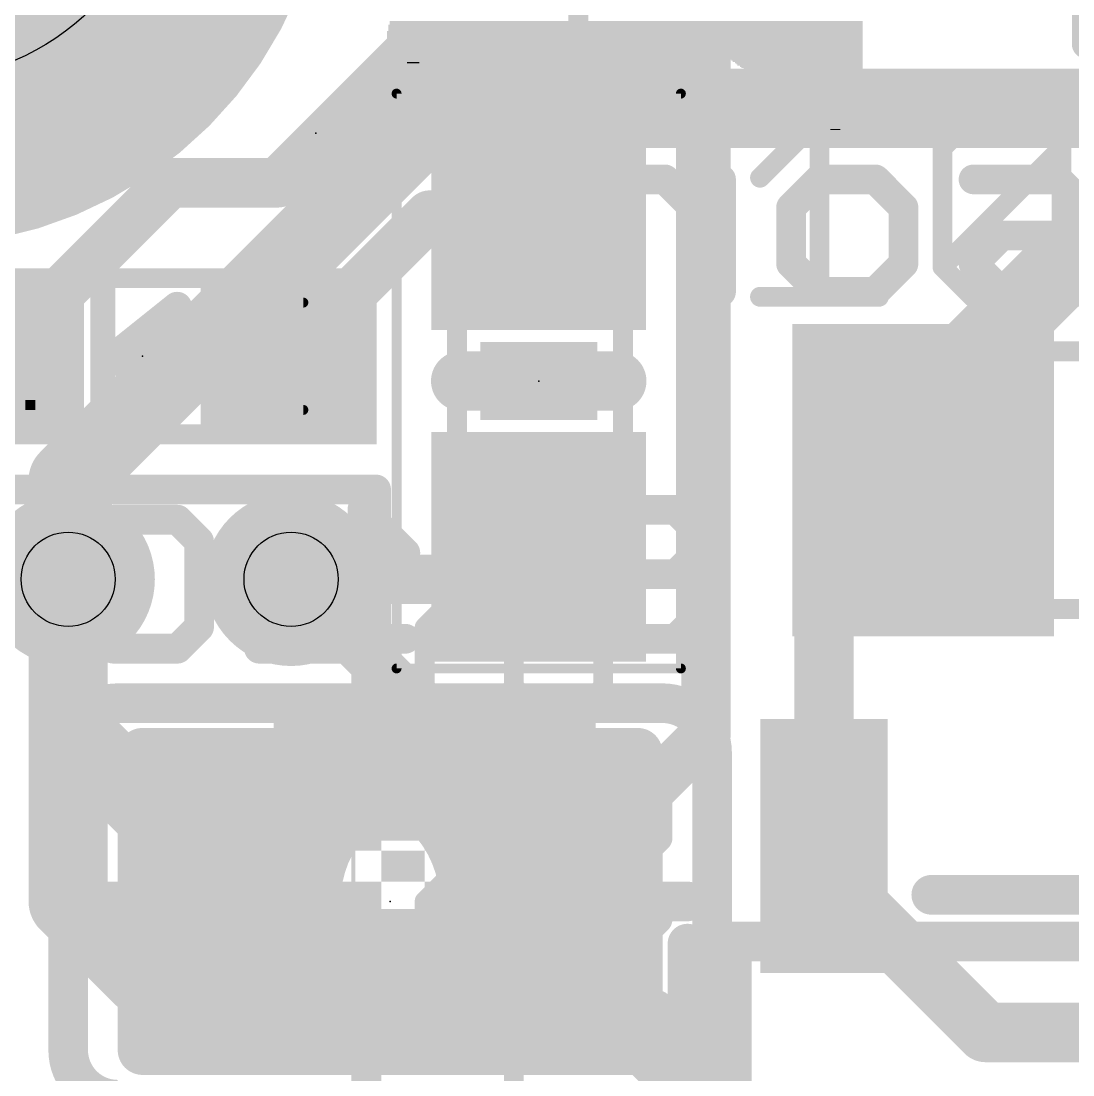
# Model space of a CAD drawing. Extents: x -1.9 to 34.1, y -8.2 to 17.9.
# Drawn here: x 3.06 to 8.45, y 8.89 to 14.29 of the extents above; entities that cross this region are included whole.
import ezdxf

# ---------------------------------------------------------------- set-up
doc = ezdxf.new("R2010")
doc.units = 0
for name, color, linetype in [('1', 12, 'CONTINUOUS'), ('16', 5, 'CONTINUOUS'), ('17', 110, 'CONTINUOUS'), ('18', 110, 'CONTINUOUS'), ('21', 40, 'CONTINUOUS'), ('22', 6, 'CONTINUOUS'), ('23', 53, 'CONTINUOUS'), ('24', 53, 'CONTINUOUS'), ('25', 253, 'CONTINUOUS'), ('26', 253, 'CONTINUOUS'), ('27', 253, 'CONTINUOUS'), ('29', 253, 'CONTINUOUS'), ('30', 253, 'CONTINUOUS'), ('31', 253, 'CONTINUOUS'), ('35', 253, 'CONTINUOUS'), ('39', 12, 'CONTINUOUS'), ('40', 132, 'CONTINUOUS'), ('41', 12, 'CONTINUOUS'), ('42', 132, 'CONTINUOUS'), ('44', 253, 'CONTINUOUS'), ('51', 253, 'CONTINUOUS'), ('52', 253, 'CONTINUOUS')]:
    doc.layers.add(name, color=color, linetype=linetype)

# ---------------------------------------------------------------- blocks, each defined once
blk = doc.blocks.new('RECT')
blk.add_solid([(-0.5, -0.5), (0.5, -0.5), (-0.5, 0.5), (0.5, 0.5)])
blk = doc.blocks.new('ROUNDP')
at = {"const_width": 0.5}
blk.add_lwpolyline([(0, -0.25, 1), (0, 0.25, 1), (0, -0.25)], format="xyb", dxfattribs=at)
blk = doc.blocks.new('ROUNDV')
at = {"const_width": 0.5}
blk.add_lwpolyline([(0, -0.25, 1), (0, 0.25, 1), (0, -0.25)], format="xyb", dxfattribs=at)

msp = doc.modelspace()

# ---------------------------------------------------------------- linework, layer by layer
at = {"layer": '1'}
for points, const_width in [([(4.3765, 13.462), (5.0782, 14.1637)], 0.254), ([(5.0782, 14.1637), (6.5728, 14.1637)], 0.254), ([(6.5728, 14.1637), (6.5728, 10.6368)], 0.254), ([(2.933, 12.573), (3.822, 13.462)], 0.254), ([(3.822, 13.462), (4.3765, 13.462)], 0.254), ([(8.702, 13.335), (7.686, 12.319)], 0.4064), ([(4.433, 12.573), (5.156, 13.296)], 0.254), ([(5.156, 13.296), (5.715, 13.296)], 0.254), ([(7.686, 11.938), (7.686, 12.319)], 0.4064), ([(7.178, 11.43), (7.686, 11.938)], 0.3048), ([(5.549, 11.43), (5.715, 11.596)], 0.254), ([(3.302, 11.43), (3.302, 9.779)], 0.4064), ([(7.178, 10.0631), (7.178, 11.43)], 0.3048), ([(4.445, 11.43), (5.549, 11.43)], 0.254), ([(6.5728, 10.6368), (6.223, 10.287)], 0.254), ([(4.699, 10.287), (4.445, 10.541)], 0.254), ([(4.445, 10.541), (5.03, 10.541)], 0.254), ([(5.03, 10.541), (5.181, 10.39)], 0.254), ([(6.223, 10.287), (4.699, 10.287)], 0.254), ([(7.178, 10.0631), (7.178, 9.9361)], 0.3048), ([(8.0066, 9.1075), (7.178, 9.9361)], 0.3048), ([(3.302, 9.779), (3.691, 9.39)], 0.4064), ([(3.691, 9.39), (5.181, 9.39)], 0.4064), ([(5.181, 9.39), (5.982, 9.39)], 0.4064), ([(5.982, 9.39), (6.924, 8.448)], 0.4064), ([(8.0066, 9.1075), (9.652, 9.1075)], 0.3048)]:
    msp.add_lwpolyline(points, dxfattribs=dict(at, const_width=const_width))
for points, const_width in [([(5.0782, 14.2272, 1), (5.0782, 14.1002)], 0.127), ([(5.1231, 14.1188, 1), (5.0333, 14.2086)], 0.127), ([(6.6363, 14.1637, 1), (6.5093, 14.1637)], 0.127), ([(6.5728, 14.1002, 1), (6.5728, 14.2272)], 0.127), ([(3.822, 13.5255, 1), (3.822, 13.3985)], 0.127), ([(3.8669, 13.4171, 1), (3.7771, 13.5069)], 0.127), ([(4.3316, 13.5069, 1), (4.4214, 13.4171)], 0.127), ([(4.3765, 13.3985, 1), (4.3765, 13.5255)], 0.127), ([(5.156, 13.3595, 1), (5.156, 13.2325)], 0.127), ([(5.2009, 13.2511, 1), (5.1111, 13.3409)], 0.127), ([(5.715, 13.2325, 1), (5.715, 13.3595)], 0.127), ([(4.3881, 12.6179, 1), (4.4779, 12.5281)], 0.127), ([(7.7876, 12.319, 1), (7.5844, 12.319)], 0.2032), ([(7.6142, 12.3908, 1), (7.7578, 12.2472)], 0.2032), ([(7.7399, 11.8841, 1), (7.6321, 11.9919)], 0.1524), ([(7.5844, 11.938, 1), (7.7876, 11.938)], 0.2032), ([(5.7599, 11.5511, 1), (5.6701, 11.6409)], 0.127), ([(3.4036, 11.43, 1), (3.2004, 11.43)], 0.2032), ([(7.2542, 11.43, 1), (7.1018, 11.43)], 0.1524), ([(7.1241, 11.4839, 1), (7.2319, 11.3761)], 0.1524), ([(4.445, 11.4935, 1), (4.445, 11.3665)], 0.127), ([(5.5041, 11.4749, 1), (5.5939, 11.3851)], 0.127), ([(5.549, 11.3665, 1), (5.549, 11.4935)], 0.127), ([(6.6177, 10.5919, 1), (6.5279, 10.6817)], 0.127), ([(6.5093, 10.6368, 1), (6.6363, 10.6368)], 0.127), ([(4.4899, 10.5859, 1), (4.4001, 10.4961)], 0.127), ([(4.445, 10.6045, 1), (4.445, 10.4775)], 0.127), ([(5.0749, 10.5859, 1), (4.9851, 10.4961)], 0.127), ([(5.03, 10.4775, 1), (5.03, 10.6045)], 0.127), ([(5.1361, 10.3451, 1), (5.2259, 10.4349)], 0.127), ([(4.699, 10.3505, 1), (4.699, 10.2235)], 0.127), ([(4.6541, 10.2421, 1), (4.7439, 10.3319)], 0.127), ([(6.1781, 10.3319, 1), (6.2679, 10.2421)], 0.127), ([(6.223, 10.2235, 1), (6.223, 10.3505)], 0.127), ([(7.2542, 10.0631, 1), (7.1018, 10.0631)], 0.1524), ([(7.1018, 10.0631, 1), (7.2542, 10.0631)], 0.1524), ([(7.2319, 9.99, 1), (7.1241, 9.8822)], 0.1524), ([(7.1018, 9.9361, 1), (7.2542, 9.9361)], 0.1524), ([(3.3738, 9.8508, 1), (3.2302, 9.7072)], 0.2032), ([(3.2004, 9.779, 1), (3.4036, 9.779)], 0.2032), ([(3.691, 9.4916, 1), (3.691, 9.2884)], 0.2032), ([(3.6192, 9.3182, 1), (3.7628, 9.4618)], 0.2032), ([(5.181, 9.4916, 1), (5.181, 9.2884)], 0.2032), ([(5.181, 9.2884, 1), (5.181, 9.4916)], 0.2032), ([(6.0538, 9.4618, 1), (5.9102, 9.3182)], 0.2032), ([(5.982, 9.2884, 1), (5.982, 9.4916)], 0.2032), ([(8.0066, 9.1837, 1), (8.0066, 9.0313)], 0.1524), ([(7.9527, 9.0536, 1), (8.0605, 9.1614)], 0.1524)]:
    msp.add_lwpolyline(points, format="xyb", dxfattribs=dict(at, const_width=const_width))
at = {"layer": '16'}
for points, const_width in [([(5.207, 13.843), (3.302, 11.938)], 0.4064), ([(19.304, 13.843), (5.207, 13.843)], 0.4064), ([(3.302, 11.938), (3.302, 11.43)], 0.4064), ([(3.302, 10.668), (3.302, 11.43)], 0.4064), ([(5.715, 10.16), (4.445, 11.43)], 0.254), ([(4.191, 9.779), (3.302, 10.668)], 0.4064), ([(5.715, 9.779), (5.715, 10.16)], 0.254)]:
    msp.add_lwpolyline(points, dxfattribs=dict(at, const_width=const_width))
for points, const_width in [([(5.207, 13.9446, 1), (5.207, 13.7414)], 0.2032), ([(5.2788, 13.7712, 1), (5.1352, 13.9148)], 0.2032), ([(3.4036, 11.938, 1), (3.2004, 11.938)], 0.2032), ([(3.2302, 12.0098, 1), (3.3738, 11.8662)], 0.2032), ([(3.4036, 11.43, 1), (3.2004, 11.43)], 0.2032), ([(3.2004, 11.43, 1), (3.4036, 11.43)], 0.2032), ([(4.4899, 11.4749, 1), (4.4001, 11.3851)], 0.127), ([(3.3738, 10.7398, 1), (3.2302, 10.5962)], 0.2032), ([(3.2004, 10.668, 1), (3.4036, 10.668)], 0.2032), ([(5.7785, 10.16, 1), (5.6515, 10.16)], 0.127), ([(5.6701, 10.1151, 1), (5.7599, 10.2049)], 0.127), ([(4.1192, 9.7072, 1), (4.2628, 9.8508)], 0.2032), ([(5.6515, 9.779, 1), (5.7785, 9.779)], 0.127)]:
    msp.add_lwpolyline(points, format="xyb", dxfattribs=dict(at, const_width=const_width))
at = {"layer": '21'}
for points, const_width in [([(2.54, 13.24, 1), (2.54, 17.24, 1), (2.54, 13.24)], 0.2032), ([(8.4869, 14.1732, 1), (8.5631, 14.1732)], 0.0762), ([(3.8291, 12.8397, 1), (3.8291, 12.7635)], 0.0762), ([(3.8989, 12.827, 1), (3.8227, 12.827)], 0.0762), ([(3.8846, 12.7972, 1), (3.837, 12.8568)], 0.0762), ([(3.8608, 12.7635, 1), (3.8608, 12.8397)], 0.0762), ([(3.6386, 12.6873, 1), (3.6386, 12.6111)], 0.0762), ([(3.8608, 12.6111, 1), (3.8608, 12.6873)], 0.0762), ([(3.5671, 12.6028, 1), (3.5195, 12.5432)], 0.0762), ([(3.5195, 12.6028, 1), (3.5671, 12.5432)], 0.0762), ([(5.315, 12.5222, 1), (5.315, 12.3698)], 0.1524), ([(6.115, 12.3698, 1), (6.115, 12.5222)], 0.1524), ([(3.6386, 12.5349, 1), (3.6386, 12.4587)], 0.0762), ([(3.8608, 12.4587, 1), (3.8608, 12.5349)], 0.0762), ([(3.8291, 12.3825, 1), (3.8291, 12.3063)], 0.0762), ([(3.837, 12.2892, 1), (3.8846, 12.3488)], 0.0762), ([(3.8608, 12.3063, 1), (3.8608, 12.3825)], 0.0762), ([(3.8227, 12.319, 1), (3.8989, 12.319)], 0.0762), ([(4.9191, 11.89, 1), (4.8429, 11.89)], 0.0762), ([(4.881, 11.8519, 1), (4.881, 11.9281)], 0.0762), ([(4.8429, 10.79, 1), (4.9191, 10.79)], 0.0762), ([(7.728, 9.8638, 1), (7.728, 9.7622)], 0.1016), ([(6.5288, 9.563, 1), (6.4272, 9.563)], 0.1016)]:
    msp.add_lwpolyline(points, format="xyb", dxfattribs=dict(at, const_width=const_width))
for points, const_width in [([(8.525, 14.1732), (8.525, 15.0375)], 0.1524), ([(3.8608, 12.827), (3.5433, 12.573)], 0.1524), ([(3.8291, 12.8016), (3.8608, 12.8016)], 0.1524), ([(3.8608, 12.319), (3.8608, 12.827)], 0.1524), ([(3.6386, 12.6492), (3.8608, 12.6492)], 0.1524), ([(3.5433, 12.573), (3.8608, 12.319)], 0.1524), ([(6.115, 12.446), (5.315, 12.446)], 0.3048), ([(3.6386, 12.4968), (3.8608, 12.4968)], 0.1524), ([(3.8291, 12.3444), (3.8608, 12.3444)], 0.1524), ([(2.281, 11.89), (4.881, 11.89)], 0.1524), ([(4.881, 11.89), (4.881, 10.79)], 0.1524), ([(7.728, 9.813), (8.528, 9.813)], 0.2032), ([(6.478, 9.563), (6.478, 7.963)], 0.2032)]:
    msp.add_lwpolyline(points, dxfattribs=dict(at, const_width=const_width))
at = {"layer": '22'}
for points, const_width in [([(6.3617, 13.4794), (6.2176, 13.4794)], 0.1524), ([(6.6498, 13.1913), (6.3617, 13.4794)], 0.1524), ([(6.6498, 12.9032), (6.6498, 13.4794)], 0.1524), ([(7.0091, 13.3354), (7.1532, 13.4794)], 0.1524), ([(7.1532, 13.4794), (7.4413, 13.4794)], 0.1524), ([(7.4413, 13.4794), (7.5853, 13.3354)], 0.1524), ([(8.3768, 13.4794), (7.9446, 13.4794)], 0.1524), ([(8.5209, 13.3354), (8.3768, 13.4794)], 0.1524), ([(7.0091, 13.0473), (7.0091, 13.3354)], 0.1524), ([(7.5853, 13.3354), (7.5853, 13.0473)], 0.1524), ([(8.3768, 13.1913), (8.5209, 13.3354)], 0.1524), ([(7.9446, 13.0473), (8.0887, 13.1913)], 0.1524), ([(8.0887, 13.1913), (8.3768, 13.1913)], 0.1524), ([(7.1532, 12.9032), (7.0091, 13.0473)], 0.1524), ([(7.5853, 13.0473), (7.4413, 12.9032)], 0.1524), ([(8.0887, 12.9032), (7.9446, 13.0473)], 0.1524), ([(7.4413, 12.9032), (7.1532, 12.9032)], 0.1524), ([(8.5209, 12.9032), (8.0887, 12.9032)], 0.1524), ([(6.35, 10.795), (3.556, 10.795)], 0.2032), ([(3.302, 9.017), (3.302, 10.541)], 0.2032), ([(6.604, 9.017), (6.604, 10.541)], 0.2032)]:
    msp.add_lwpolyline(points, dxfattribs=dict(at, const_width=const_width))
for points, const_width in [([(6.2176, 13.5175, 1), (6.2176, 13.4413)], 0.0762), ([(6.3886, 13.5064, 1), (6.3348, 13.4525)], 0.0762), ([(6.3617, 13.4413, 1), (6.3617, 13.5175)], 0.0762), ([(6.6879, 13.4794, 1), (6.6117, 13.4794)], 0.0762), ([(7.1532, 13.5175, 1), (7.1532, 13.4413)], 0.0762), ([(7.1801, 13.4525, 1), (7.1262, 13.5064)], 0.0762), ([(7.4682, 13.5064, 1), (7.4143, 13.4525)], 0.0762), ([(7.4413, 13.4413, 1), (7.4413, 13.5175)], 0.0762), ([(7.9446, 13.5175, 1), (7.9446, 13.4413)], 0.0762), ([(8.4037, 13.5064, 1), (8.3499, 13.4525)], 0.0762), ([(8.3768, 13.4413, 1), (8.3768, 13.5175)], 0.0762), ([(7.0472, 13.3354, 1), (6.971, 13.3354)], 0.0762), ([(6.9822, 13.3623, 1), (7.0361, 13.3084)], 0.0762), ([(7.6234, 13.3354, 1), (7.5472, 13.3354)], 0.0762), ([(7.5584, 13.3084, 1), (7.6123, 13.3623)], 0.0762), ([(6.6229, 13.1644, 1), (6.6768, 13.2183)], 0.0762), ([(8.0887, 13.2294, 1), (8.0887, 13.1532)], 0.0762), ([(8.1156, 13.1644, 1), (8.0617, 13.2183)], 0.0762), ([(8.3499, 13.2183, 1), (8.4037, 13.1644)], 0.0762), ([(8.3768, 13.1532, 1), (8.3768, 13.2294)], 0.0762), ([(7.0361, 13.0742, 1), (6.9822, 13.0203)], 0.0762), ([(6.971, 13.0473, 1), (7.0472, 13.0473)], 0.0762), ([(7.5472, 13.0473, 1), (7.6234, 13.0473)], 0.0762), ([(7.6123, 13.0203, 1), (7.5584, 13.0742)], 0.0762), ([(7.9716, 13.0742, 1), (7.9177, 13.0203)], 0.0762), ([(7.9177, 13.0742, 1), (7.9716, 13.0203)], 0.0762), ([(7.1532, 12.9413, 1), (7.1532, 12.8651)], 0.0762), ([(7.1262, 12.8763, 1), (7.1801, 12.9301)], 0.0762), ([(7.4143, 12.9301, 1), (7.4682, 12.8763)], 0.0762), ([(7.4413, 12.8651, 1), (7.4413, 12.9413)], 0.0762), ([(8.0887, 12.9413, 1), (8.0887, 12.8651)], 0.0762), ([(8.0617, 12.8763, 1), (8.1156, 12.9301)], 0.0762), ([(6.6117, 12.9032, 1), (6.6879, 12.9032)], 0.0762), ([(3.556, 10.795, 0.4142), (3.302, 10.541)], 0.2032), ([(3.556, 10.8458, 1), (3.556, 10.7442)], 0.1016), ([(3.556, 10.7442, 1), (3.556, 10.8458)], 0.1016), ([(6.604, 10.541, 0.4142), (6.35, 10.795)], 0.2032), ([(6.35, 10.8458, 1), (6.35, 10.7442)], 0.1016), ([(6.35, 10.7442, 1), (6.35, 10.8458)], 0.1016), ([(3.3528, 10.541, 1), (3.2512, 10.541)], 0.1016), ([(6.6548, 10.541, 1), (6.5532, 10.541)], 0.1016), ([(3.2512, 10.541, 1), (3.3528, 10.541)], 0.1016), ([(6.5532, 10.541, 1), (6.6548, 10.541)], 0.1016), ([(3.302, 9.017, 0.4142), (3.556, 8.763)], 0.2032), ([(3.3528, 9.017, 1), (3.2512, 9.017)], 0.1016), ([(6.35, 8.763, 0.4142), (6.604, 9.017)], 0.2032), ([(6.6548, 9.017, 1), (6.5532, 9.017)], 0.1016), ([(3.2512, 9.017, 1), (3.3528, 9.017)], 0.1016), ([(6.5532, 9.017, 1), (6.6548, 9.017)], 0.1016)]:
    msp.add_lwpolyline(points, format="xyb", dxfattribs=dict(at, const_width=const_width))
at = {"layer": '23'}
for p in [(4.572, 13.716), (3.683, 12.573), (5.715, 12.446)]:
    msp.add_point(p, dxfattribs=at)
at = {"layer": '24'}
msp.add_point((4.953, 9.779), dxfattribs=at)
at = {"layer": '25', "const_width": 0.1524}
for points in [[(3.5324, 11.7354), (3.5324, 11.0744)], [(3.8629, 11.7354), (3.5324, 11.7354)], [(3.973, 11.6252), (3.8629, 11.7354)], [(4.3909, 11.7354), (4.2808, 11.6252)], [(4.6113, 11.7354), (4.3909, 11.7354)], [(4.7214, 11.6252), (4.6113, 11.7354)], [(3.973, 11.1846), (3.973, 11.6252)], [(4.7214, 11.515), (4.7214, 11.6252)], [(4.2808, 11.0744), (4.7214, 11.515)], [(3.8629, 11.0744), (3.973, 11.1846)], [(3.5324, 11.0744), (3.8629, 11.0744)], [(4.7214, 11.0744), (4.2808, 11.0744)], [(5.6636, 10.3263), (5.7738, 10.4364)], [(5.7738, 10.4364), (5.884, 10.4364)], [(5.884, 10.4364), (5.9941, 10.3263)], [(5.9941, 10.3263), (6.1043, 10.4364)], [(6.1043, 10.4364), (6.2144, 10.4364)], [(6.2144, 10.4364), (6.3246, 10.3263)], [(5.6636, 10.1059), (5.6636, 10.3263)], [(5.9941, 10.3263), (5.9941, 10.2161)], [(6.3246, 10.3263), (6.3246, 10.1059)], [(5.7738, 9.9958), (5.6636, 10.1059)], [(6.3246, 10.1059), (6.2144, 9.9958)], [(5.6636, 9.5778), (5.7738, 9.688)], [(5.7738, 9.688), (5.9941, 9.688)], [(5.9941, 9.688), (6.1043, 9.5778)], [(6.1043, 9.4677), (6.3246, 9.688)], [(5.6636, 9.2474), (5.6636, 9.5778)], [(6.1043, 9.5778), (6.1043, 9.2474)], [(6.3246, 9.2474), (5.6636, 9.2474)]]:
    msp.add_lwpolyline(points, dxfattribs=at)
at = {"layer": '25', "const_width": 0.0762}
for points in [[(3.5705, 11.7354, 1), (3.4943, 11.7354)], [(3.5324, 11.7735, 1), (3.5324, 11.6973)], [(3.8898, 11.7623, 1), (3.8359, 11.7084)], [(3.8629, 11.6973, 1), (3.8629, 11.7735)], [(4.3909, 11.7735, 1), (4.3909, 11.6973)], [(4.4179, 11.7084, 1), (4.364, 11.7623)], [(4.6382, 11.7623, 1), (4.5843, 11.7084)], [(4.6113, 11.6973, 1), (4.6113, 11.7735)], [(4.0111, 11.6252, 1), (3.9349, 11.6252)], [(3.9461, 11.5983, 1), (4, 11.6521)], [(4.2538, 11.6521, 1), (4.3077, 11.5983)], [(4.7595, 11.6252, 1), (4.6833, 11.6252)], [(4.6945, 11.5983, 1), (4.7484, 11.6521)], [(4.7484, 11.4881, 1), (4.6945, 11.542)], [(4.6833, 11.515, 1), (4.7595, 11.515)], [(4, 11.1576, 1), (3.9461, 11.2115)], [(3.9349, 11.1846, 1), (4.0111, 11.1846)], [(3.5324, 11.1125, 1), (3.5324, 11.0363)], [(3.8359, 11.1013, 1), (3.8898, 11.0475)], [(3.8629, 11.0363, 1), (3.8629, 11.1125)], [(4.2808, 11.1125, 1), (4.2808, 11.0363)], [(4.2538, 11.1013, 1), (4.3077, 11.0475)], [(4.7214, 11.0363, 1), (4.7214, 11.1125)], [(3.4943, 11.0744, 1), (3.5705, 11.0744)], [(5.7738, 10.4745, 1), (5.7738, 10.3983)], [(5.8007, 10.4095, 1), (5.7469, 10.4634)], [(5.9109, 10.4634, 1), (5.857, 10.4095)], [(5.884, 10.3983, 1), (5.884, 10.4745)], [(6.1043, 10.4745, 1), (6.1043, 10.3983)], [(6.1312, 10.4095, 1), (6.0773, 10.4634)], [(6.2414, 10.4634, 1), (6.1875, 10.4095)], [(6.2144, 10.3983, 1), (6.2144, 10.4745)], [(5.7017, 10.3263, 1), (5.6255, 10.3263)], [(5.6367, 10.3532, 1), (5.6906, 10.2993)], [(6.0322, 10.3263, 1), (5.956, 10.3263)], [(5.9672, 10.3532, 1), (6.0211, 10.2993)], [(5.9672, 10.2993, 1), (6.0211, 10.3532)], [(6.3627, 10.3263, 1), (6.2865, 10.3263)], [(6.2977, 10.2993, 1), (6.3515, 10.3532)], [(5.956, 10.2161, 1), (6.0322, 10.2161)], [(5.6906, 10.1329, 1), (5.6367, 10.079)], [(6.3515, 10.079, 1), (6.2977, 10.1329)], [(5.6255, 10.1059, 1), (5.7017, 10.1059)], [(6.2865, 10.1059, 1), (6.3627, 10.1059)], [(5.7469, 9.9688, 1), (5.8007, 10.0227)], [(6.1875, 10.0227, 1), (6.2414, 9.9688)], [(5.7738, 9.7261, 1), (5.7738, 9.6499)], [(5.8007, 9.6611, 1), (5.7469, 9.715)], [(6.0211, 9.715, 1), (5.9672, 9.6611)], [(5.9941, 9.6499, 1), (5.9941, 9.7261)], [(6.3515, 9.6611, 1), (6.2977, 9.7149)], [(5.7017, 9.5778, 1), (5.6255, 9.5778)], [(5.6367, 9.6048, 1), (5.6906, 9.5509)], [(6.1424, 9.5778, 1), (6.0662, 9.5778)], [(6.0773, 9.5509, 1), (6.1312, 9.6048)], [(6.0773, 9.4946, 1), (6.1312, 9.4407)], [(5.6636, 9.2855, 1), (5.6636, 9.2093)], [(6.3246, 9.2093, 1), (6.3246, 9.2855)], [(5.6255, 9.2474, 1), (5.7017, 9.2474)], [(6.0662, 9.2474, 1), (6.1424, 9.2474)]]:
    msp.add_lwpolyline(points, format="xyb", dxfattribs=at)
at = {"layer": '26', "const_width": 0.1524}
for points in [[(5.031, 11.5658), (4.8106, 11.7862)], [(4.8106, 11.7862), (4.8106, 11.1252)], [(5.5591, 11.7862), (5.3387, 11.7862)], [(5.4489, 11.2354), (5.4489, 11.7862)], [(6.0872, 11.676), (6.1973, 11.7862)], [(6.1973, 11.7862), (6.4176, 11.7862)], [(6.4176, 11.7862), (6.5278, 11.676)], [(6.5278, 11.676), (6.5278, 11.5658)], [(6.5278, 11.5658), (6.4176, 11.4557)], [(6.1973, 11.4557), (6.0872, 11.3455)], [(6.4176, 11.4557), (6.1973, 11.4557)], [(6.0872, 11.3455), (6.0872, 11.2354)], [(5.5591, 11.1252), (5.4489, 11.2354)], [(5.7794, 11.2354), (5.6692, 11.1252)], [(6.0872, 11.2354), (6.1973, 11.1252)], [(6.4176, 11.1252), (6.5278, 11.2354)], [(5.031, 11.1252), (4.5903, 11.1252)], [(5.6692, 11.1252), (5.5591, 11.1252)], [(6.1973, 11.1252), (6.4176, 11.1252)]]:
    msp.add_lwpolyline(points, dxfattribs=at)
at = {"layer": '26', "const_width": 0.0762}
for points in [[(4.8376, 11.8131, 1), (4.7837, 11.7592)], [(4.8487, 11.7862, 1), (4.7725, 11.7862)], [(5.3387, 11.8243, 1), (5.3387, 11.7481)], [(5.487, 11.7862, 1), (5.4108, 11.7862)], [(5.5591, 11.7481, 1), (5.5591, 11.8243)], [(6.1973, 11.8243, 1), (6.1973, 11.7481)], [(6.2243, 11.7592, 1), (6.1704, 11.8131)], [(6.4446, 11.8131, 1), (6.3907, 11.7592)], [(6.4176, 11.7481, 1), (6.4176, 11.8243)], [(6.0602, 11.7029, 1), (6.1141, 11.6491)], [(6.5659, 11.676, 1), (6.4897, 11.676)], [(6.5009, 11.6491, 1), (6.5547, 11.7029)], [(5.004, 11.5389, 1), (5.0579, 11.5928)], [(6.5547, 11.5389, 1), (6.5009, 11.5928)], [(6.4897, 11.5658, 1), (6.5659, 11.5658)], [(6.1973, 11.4938, 1), (6.1973, 11.4176)], [(6.2243, 11.4287, 1), (6.1704, 11.4826)], [(6.3907, 11.4826, 1), (6.4446, 11.4287)], [(6.4176, 11.4176, 1), (6.4176, 11.4938)], [(6.0602, 11.3725, 1), (6.1141, 11.3186)], [(6.1253, 11.3455, 1), (6.0491, 11.3455)], [(5.4758, 11.2623, 1), (5.422, 11.2084)], [(5.8063, 11.2084, 1), (5.7524, 11.2623)], [(6.1141, 11.2623, 1), (6.0602, 11.2084)], [(6.5547, 11.2084, 1), (6.5009, 11.2623)], [(5.4108, 11.2354, 1), (5.487, 11.2354)], [(6.0491, 11.2354, 1), (6.1253, 11.2354)], [(4.5903, 11.1633, 1), (4.5903, 11.0871)], [(5.031, 11.0871, 1), (5.031, 11.1633)], [(5.5591, 11.1633, 1), (5.5591, 11.0871)], [(5.5321, 11.0983, 1), (5.586, 11.1521)], [(5.6423, 11.1521, 1), (5.6962, 11.0983)], [(5.6692, 11.0871, 1), (5.6692, 11.1633)], [(6.1973, 11.1633, 1), (6.1973, 11.0871)], [(6.1704, 11.0983, 1), (6.2243, 11.1521)], [(6.3907, 11.1521, 1), (6.4446, 11.0983)], [(6.4176, 11.0871, 1), (6.4176, 11.1633)], [(4.7725, 11.1252, 1), (4.8487, 11.1252)]]:
    msp.add_lwpolyline(points, format="xyb", dxfattribs=at)
at = {"layer": '27', "const_width": 0.1016}
for points in [[(5.9182, 13.7668), (5.9182, 14.3769)], [(5.3081, 13.7668), (5.003, 14.0719)], [(5.003, 14.0719), (5.9182, 14.0719)], [(6.8497, 13.4879), (7.1548, 13.793)], [(7.1548, 13.793), (7.1548, 12.8778)], [(7.7852, 13.6405), (7.9378, 13.793)], [(7.9378, 13.793), (8.2428, 13.793)], [(8.2428, 13.793), (8.3954, 13.6405)], [(7.7852, 13.0303), (7.7852, 13.6405)], [(7.7852, 13.0303), (8.3954, 13.6405)], [(8.3954, 13.6405), (8.3954, 13.0303)], [(7.9378, 12.8778), (7.7852, 13.0303)], [(8.3954, 13.0303), (8.2428, 12.8778)], [(6.8497, 12.8778), (7.4598, 12.8778)], [(8.2428, 12.8778), (7.9378, 12.8778)], [(5.13, 11.1839), (5.2826, 11.3364)], [(5.2826, 11.3364), (5.4351, 11.3364)], [(5.4351, 11.3364), (5.5876, 11.1839)], [(5.5876, 11.1839), (5.7401, 11.3364)], [(5.7401, 11.3364), (5.8927, 11.3364)], [(5.8927, 11.3364), (6.0452, 11.1839)], [(5.13, 10.8788), (5.13, 11.1839)], [(5.5876, 10.8788), (5.5876, 11.1839)], [(6.0452, 11.1839), (6.0452, 10.8788)], [(5.2826, 10.7263), (5.13, 10.8788)], [(5.5876, 10.8788), (5.4351, 10.7263)], [(5.7401, 10.7263), (5.5876, 10.8788)], [(6.0452, 10.8788), (5.8927, 10.7263)], [(5.4351, 10.7263), (5.2826, 10.7263)], [(5.8927, 10.7263), (5.7401, 10.7263)], [(5.8927, 10.2585), (5.8927, 10.411)], [(5.8927, 10.411), (6.0452, 10.411)], [(6.0452, 10.411), (6.0452, 10.2585)], [(6.0452, 10.2585), (5.8927, 10.2585)], [(5.2826, 9.9331), (5.13, 9.7806)], [(5.4351, 9.9331), (5.2826, 9.9331)], [(6.0452, 9.323), (5.4351, 9.9331)], [(6.0452, 9.9331), (6.0452, 9.323)], [(5.13, 9.7806), (5.13, 9.4755)], [(5.13, 9.4755), (5.2826, 9.323)], [(5.5876, 8.3875), (5.5876, 8.9976)]]:
    msp.add_lwpolyline(points, dxfattribs=at)
at = {"layer": '27', "const_width": 0.0508}
for points in [[(5.003, 14.0973, 1), (5.003, 14.0465)], [(5.021, 14.0898, 1), (4.9851, 14.0539)], [(5.9182, 14.0465, 1), (5.9182, 14.0973)], [(7.1802, 13.793, 1), (7.1294, 13.793)], [(7.1727, 13.775, 1), (7.1368, 13.8109)], [(7.9378, 13.8184, 1), (7.9378, 13.7676)], [(7.9557, 13.775, 1), (7.9198, 13.8109)], [(8.2608, 13.8109, 1), (8.2249, 13.775)], [(8.2428, 13.7676, 1), (8.2428, 13.8184)], [(5.2901, 13.7488, 1), (5.326, 13.7848)], [(5.8928, 13.7668, 1), (5.9436, 13.7668)], [(7.8106, 13.6405, 1), (7.7598, 13.6405)], [(7.7673, 13.6584, 1), (7.8032, 13.6225)], [(8.4208, 13.6405, 1), (8.37, 13.6405)], [(8.4133, 13.6225, 1), (8.3774, 13.6584)], [(8.3774, 13.6225, 1), (8.4133, 13.6584)], [(6.8318, 13.5059, 1), (6.8677, 13.47)], [(7.8032, 13.0483, 1), (7.7673, 13.0124)], [(7.7673, 13.0483, 1), (7.8032, 13.0124)], [(8.4133, 13.0124, 1), (8.3774, 13.0483)], [(7.7598, 13.0303, 1), (7.8106, 13.0303)], [(8.37, 13.0303, 1), (8.4208, 13.0303)], [(6.8497, 12.9032, 1), (6.8497, 12.8524)], [(7.4598, 12.8524, 1), (7.4598, 12.9032)], [(7.9378, 12.9032, 1), (7.9378, 12.8524)], [(7.9198, 12.8598, 1), (7.9557, 12.8958)], [(8.2249, 12.8958, 1), (8.2608, 12.8598)], [(8.2428, 12.8524, 1), (8.2428, 12.9032)], [(7.1294, 12.8778, 1), (7.1802, 12.8778)], [(5.2826, 11.3618, 1), (5.2826, 11.311)], [(5.3005, 11.3184, 1), (5.2646, 11.3544)], [(5.453, 11.3544, 1), (5.4171, 11.3184)], [(5.4351, 11.311, 1), (5.4351, 11.3618)], [(5.7401, 11.3618, 1), (5.7401, 11.311)], [(5.7581, 11.3184, 1), (5.7222, 11.3544)], [(5.9106, 11.3544, 1), (5.8747, 11.3184)], [(5.8927, 11.311, 1), (5.8927, 11.3618)], [(5.1554, 11.1839, 1), (5.1046, 11.1839)], [(5.613, 11.1839, 1), (5.5622, 11.1839)], [(6.0706, 11.1839, 1), (6.0198, 11.1839)], [(5.1121, 11.2018, 1), (5.148, 11.1659)], [(5.5696, 11.2018, 1), (5.6056, 11.1659)], [(5.5696, 11.1659, 1), (5.6056, 11.2018)], [(6.0272, 11.1659, 1), (6.0632, 11.2018)], [(5.148, 10.8968, 1), (5.1121, 10.8608)], [(5.6056, 10.8968, 1), (5.5696, 10.8608)], [(5.6056, 10.8608, 1), (5.5696, 10.8968)], [(6.0632, 10.8608, 1), (6.0272, 10.8968)], [(5.1046, 10.8788, 1), (5.1554, 10.8788)], [(5.5622, 10.8788, 1), (5.613, 10.8788)], [(6.0198, 10.8788, 1), (6.0706, 10.8788)], [(5.2826, 10.7517, 1), (5.2826, 10.7009)], [(5.2646, 10.7083, 1), (5.3005, 10.7442)], [(5.4171, 10.7442, 1), (5.453, 10.7083)], [(5.4351, 10.7009, 1), (5.4351, 10.7517)], [(5.7401, 10.7517, 1), (5.7401, 10.7009)], [(5.7222, 10.7083, 1), (5.7581, 10.7442)], [(5.8747, 10.7442, 1), (5.9106, 10.7083)], [(5.8927, 10.7009, 1), (5.8927, 10.7517)], [(5.9181, 10.411, 1), (5.8673, 10.411)], [(5.8927, 10.4364, 1), (5.8927, 10.3856)], [(6.0706, 10.411, 1), (6.0198, 10.411)], [(6.0452, 10.3856, 1), (6.0452, 10.4364)], [(5.8927, 10.2839, 1), (5.8927, 10.2331)], [(5.8673, 10.2585, 1), (5.9181, 10.2585)], [(6.0198, 10.2585, 1), (6.0706, 10.2585)], [(6.0452, 10.2331, 1), (6.0452, 10.2839)], [(5.2826, 9.9585, 1), (5.2826, 9.9077)], [(5.3005, 9.9152, 1), (5.2646, 9.9511)], [(5.453, 9.9511, 1), (5.4171, 9.9152)], [(5.4351, 9.9077, 1), (5.4351, 9.9585)], [(6.0706, 9.9331, 1), (6.0198, 9.9331)], [(5.1554, 9.7806, 1), (5.1046, 9.7806)], [(5.1121, 9.7985, 1), (5.148, 9.7626)], [(5.148, 9.4935, 1), (5.1121, 9.4576)], [(5.1046, 9.4755, 1), (5.1554, 9.4755)], [(5.2646, 9.305, 1), (5.3005, 9.341)], [(6.0198, 9.323, 1), (6.0706, 9.323)], [(6.0272, 9.305, 1), (6.0632, 9.341)], [(5.613, 8.9976, 1), (5.5622, 8.9976)]]:
    msp.add_lwpolyline(points, format="xyb", dxfattribs=at)
at = {"layer": '30', "const_width": 0.254}
for points in [[(6.223, 10.541), (3.683, 10.541)], [(3.683, 10.541), (3.683, 9.017)], [(6.223, 9.017), (6.223, 10.541)], [(3.683, 10.414), (6.223, 10.414)], [(3.683, 10.16), (6.223, 10.16)], [(3.683, 9.906), (6.223, 9.906)], [(3.683, 9.652), (6.223, 9.652)], [(3.683, 9.398), (6.223, 9.398)], [(3.683, 9.144), (6.223, 9.144)], [(3.683, 9.017), (6.223, 9.017)]]:
    msp.add_lwpolyline(points, dxfattribs=at)
at = {"layer": '30', "const_width": 0.127}
for points in [[(3.683, 10.6045, 1), (3.683, 10.4775)], [(3.7465, 10.541, 1), (3.6195, 10.541)], [(6.2865, 10.541, 1), (6.1595, 10.541)], [(6.223, 10.4775, 1), (6.223, 10.6045)], [(3.683, 10.4775, 1), (3.683, 10.3505)], [(6.223, 10.3505, 1), (6.223, 10.4775)], [(3.683, 10.2235, 1), (3.683, 10.0965)], [(6.223, 10.0965, 1), (6.223, 10.2235)], [(3.683, 9.9695, 1), (3.683, 9.8425)], [(6.223, 9.8425, 1), (6.223, 9.9695)], [(3.683, 9.7155, 1), (3.683, 9.5885)], [(6.223, 9.5885, 1), (6.223, 9.7155)], [(3.683, 9.4615, 1), (3.683, 9.3345)], [(6.223, 9.3345, 1), (6.223, 9.4615)], [(3.683, 9.2075, 1), (3.683, 9.0805)], [(6.223, 9.0805, 1), (6.223, 9.2075)], [(3.683, 9.0805, 1), (3.683, 8.9535)], [(6.223, 8.9535, 1), (6.223, 9.0805)], [(3.6195, 9.017, 1), (3.7465, 9.017)], [(6.1595, 9.017, 1), (6.2865, 9.017)]]:
    msp.add_lwpolyline(points, format="xyb", dxfattribs=at)
at = {"layer": '39'}
for points, const_width in [([(2.54, 14.24, 1), (2.54, 16.24, 1), (2.54, 14.24)], 2.032), ([(4.9987, 13.919, 1), (4.9733, 13.919)], 0.0254), ([(4.986, 13.9317, 1), (4.986, 13.9063)], 0.0254), ([(6.4567, 13.919, 1), (6.4313, 13.919)], 0.0254), ([(6.444, 13.9063, 1), (6.444, 13.9317)], 0.0254), ([(4.986, 10.9857, 1), (4.986, 10.9603)], 0.0254), ([(4.9733, 10.973, 1), (4.9987, 10.973)], 0.0254), ([(6.4313, 10.973, 1), (6.4567, 10.973)], 0.0254), ([(6.444, 10.9603, 1), (6.444, 10.9857)], 0.0254)]:
    msp.add_lwpolyline(points, format="xyb", dxfattribs=dict(at, const_width=const_width))
at = {"layer": '39', "const_width": 0.0508}
for points in [[(4.986, 10.973), (4.986, 13.919)], [(4.986, 13.919), (6.444, 13.919)], [(6.444, 13.919), (6.444, 10.973)], [(6.444, 10.973), (4.986, 10.973)]]:
    msp.add_lwpolyline(points, dxfattribs=at)
at = {"layer": '40', "const_width": 2.032}
msp.add_lwpolyline([(2.54, 14.24, 1), (2.54, 16.24, 1), (2.54, 14.24)], format="xyb", dxfattribs=at)
at = {"layer": '41', "const_width": 2.032}
msp.add_lwpolyline([(2.54, 14.24, 1), (2.54, 16.24, 1), (2.54, 14.24)], format="xyb", dxfattribs=at)
at = {"layer": '42', "const_width": 2.032}
msp.add_lwpolyline([(2.54, 14.24, 1), (2.54, 16.24, 1), (2.54, 14.24)], format="xyb", dxfattribs=at)
at = {"layer": '44'}
for centre, radius in [((2.54, 15.24), 1.25), ((3.302, 11.43), 0.2413), ((4.445, 11.43), 0.2413)]:
    msp.add_circle(centre, radius, dxfattribs=at)
at = {"layer": '51'}
for points, const_width in [([(3.333, 12.973), (4.033, 12.973)], 0.1016), ([(5.296, 12.802), (5.296, 12.09)], 0.1016), ([(6.147, 12.802), (6.147, 12.09)], 0.1016), ([(8.255, 12.598), (9.017, 12.598)], 0.1016), ([(3.308, 12.173), (4.033, 12.173)], 0.1016), ([(0.581, 11.89), (4.831, 11.89)], 0.1524), ([(4.831, 11.89), (4.831, 5.79)], 0.1524), ([(8.28, 11.278), (9.017, 11.278)], 0.1016), ([(6.7056, 7.9526), (6.7056, 9.5734)], 0.2032), ([(6.7056, 9.5734), (9.5504, 9.5734)], 0.2032)]:
    msp.add_lwpolyline(points, dxfattribs=dict(at, const_width=const_width))
for points, const_width in [([(3.333, 12.9984, 1), (3.333, 12.9476)], 0.0508), ([(4.033, 12.9476, 1), (4.033, 12.9984)], 0.0508), ([(2.883, 12.273, 0.9168), (2.883, 12.873)], 0.1016), ([(4.508, 12.848, 1), (4.508, 12.298)], 0.0508), ([(4.508, 12.8353, 1), (4.508, 12.8607)], 0.0254), ([(5.3214, 12.802, 1), (5.2706, 12.802)], 0.0508), ([(6.1724, 12.802, 1), (6.1216, 12.802)], 0.0508), ([(8.255, 12.6234, 1), (8.255, 12.5726)], 0.0508), ([(3.058, 12.148, 1), (3.058, 12.298, 1), (3.058, 12.148)], 0.0508), ([(4.508, 12.2853, 1), (4.508, 12.3107)], 0.0254), ([(3.308, 12.1984, 1), (3.308, 12.1476)], 0.0508), ([(4.033, 12.1476, 1), (4.033, 12.1984)], 0.0508), ([(5.2706, 12.09, 1), (5.3214, 12.09)], 0.0508), ([(6.1216, 12.09, 1), (6.1724, 12.09)], 0.0508), ([(4.8691, 11.89, 1), (4.7929, 11.89)], 0.0762), ([(4.831, 11.8519, 1), (4.831, 11.9281)], 0.0762), ([(8.28, 11.3034, 1), (8.28, 11.2526)], 0.0508), ([(6.7564, 9.5734, 1), (6.6548, 9.5734)], 0.1016), ([(6.7056, 9.6242, 1), (6.7056, 9.5226)], 0.1016)]:
    msp.add_lwpolyline(points, format="xyb", dxfattribs=dict(at, const_width=const_width))
at = {"layer": '52'}
for points, const_width in [([(4.699, 9.906, 1), (4.699, 9.652)], 1.27), ([(5.207, 9.652, 1), (5.207, 9.906)], 1.27), ([(3.429, 9.8298, 1), (3.429, 9.7282)], 0.1016), ([(3.937, 9.7282, 1), (3.937, 9.8298)], 0.1016), ([(5.969, 9.8298, 1), (5.969, 9.7282)], 0.1016), ([(6.477, 9.7282, 1), (6.477, 9.8298)], 0.1016)]:
    msp.add_lwpolyline(points, format="xyb", dxfattribs=dict(at, const_width=const_width))
at = {"layer": '52', "const_width": 0.2032}
for points in [[(3.937, 9.779), (3.429, 9.779)], [(5.969, 9.779), (6.477, 9.779)]]:
    msp.add_lwpolyline(points, dxfattribs=at)

# ---------------------------------------------------------------- block references
at = {"layer": '1', "xscale": 1.075, "rotation": 270}
for p in [(5.715, 13.296), (5.715, 11.596)]:
    msp.add_blockref('RECT', p, dxfattribs=at)
at = {"layer": '1', "xscale": 0.8, "yscale": 0.8, "rotation": 90}
for p in [(2.933, 12.573), (4.433, 12.573)]:
    msp.add_blockref('RECT', p, dxfattribs=at)
at = {"layer": '1'}
for p, xscale, yscale in [((7.686, 11.938), 1.24, 1.5), ((5.181, 10.39), 1.55, 0.6), ((7.178, 10.0631), 0.55, 1.2), ((5.181, 9.39), 1.55, 0.6)]:
    msp.add_blockref('RECT', p, dxfattribs=dict(at, xscale=xscale, yscale=yscale))
at = {"layer": '16', "xscale": 1.1684, "yscale": 1.6002, "rotation": 180}
for p in [(4.191, 9.779), (5.715, 9.779)]:
    msp.add_blockref('RECT', p, dxfattribs=at)
at = {"layer": '16', "xscale": 0.635, "yscale": 0.2032}
msp.add_blockref('RECT', (4.953, 9.779), dxfattribs=at)
at = {"layer": '17', "xscale": 3.516, "yscale": 3.516}
msp.add_blockref('ROUNDP', (2.54, 15.24), dxfattribs=at)
msp.add_blockref('ROUNDP', (2.54, 15.24), dxfattribs=at)
at = {"layer": '18', "xscale": 0.889, "yscale": 0.889}
for p in [(3.302, 11.43), (3.302, 11.43), (4.445, 11.43), (4.445, 11.43)]:
    msp.add_blockref('ROUNDV', p, dxfattribs=at)
at = {"layer": '21'}
for p, xscale, yscale in [((5.2959, 14.2558), 0.7048, 0.0063), ((5.315, 14.2685), 0.7429, 0.0063), ((5.3055, 14.2621), 0.7239, 0.0064), ((5.3467, 14.2875), 0.7938, 0.0064), ((5.3277, 14.2748), 0.7557, 0.0064), ((5.3372, 14.2812), 0.7747, 0.0063), ((6.9183, 14.2875), 0.9144, 0.0064), ((6.9215, 14.2812), 0.908, 0.0063), ((6.9247, 14.2748), 0.9017, 0.0064), ((6.9279, 14.2685), 0.8953, 0.0063), ((6.931, 14.2621), 0.889, 0.0064), ((6.9342, 14.2558), 0.8826, 0.0063), ((5.2641, 14.2367), 0.6541, 0.0064), ((5.2546, 14.2304), 0.635, 0.0063), ((5.2451, 14.224), 0.616, 0.0064), ((5.2355, 14.2177), 0.5969, 0.0063), ((5.226, 14.2113), 0.5779, 0.0064), ((5.2165, 14.205), 0.5588, 0.0063), ((5.2864, 14.2494), 0.6858, 0.0064), ((5.2769, 14.2431), 0.6667, 0.0063), ((6.9374, 14.2494), 0.8763, 0.0064), ((6.9405, 14.2431), 0.8699, 0.0063), ((6.9437, 14.2367), 0.8636, 0.0064), ((6.9469, 14.2304), 0.8572, 0.0063), ((6.9501, 14.224), 0.8509, 0.0064), ((6.9533, 14.2177), 0.8445, 0.0063), ((6.9596, 14.2113), 0.8318, 0.0064), ((6.9628, 14.205), 0.8255, 0.0063), ((5.2038, 14.1986), 0.5334, 0.0064), ((5.1974, 14.1923), 0.5207, 0.0063), ((5.1848, 14.1859), 0.4953, 0.0064), ((5.1784, 14.1796), 0.4826, 0.0063), ((5.1689, 14.1732), 0.4636, 0.0064), ((5.1498, 14.1605), 0.4127, 0.0064), ((5.1626, 14.1669), 0.4381, 0.0063), ((5.1467, 14.1542), 0.3937, 0.0063), ((5.1372, 14.1478), 0.3747, 0.0064), ((6.966, 14.1986), 0.8191, 0.0064), ((6.9691, 14.1923), 0.8128, 0.0063), ((6.9755, 14.1859), 0.8001, 0.0064), ((6.9787, 14.1796), 0.7937, 0.0063), ((6.9818, 14.1732), 0.7874, 0.0064), ((6.9882, 14.1669), 0.7747, 0.0063), ((6.9914, 14.1605), 0.7683, 0.0064), ((6.9945, 14.1542), 0.762, 0.0063), ((7.0009, 14.1478), 0.7493, 0.0064), ((5.1277, 14.1415), 0.3429, 0.0063), ((5.1213, 14.1351), 0.3302, 0.0064), ((5.1118, 14.1288), 0.2985, 0.0063), ((5.1086, 14.1224), 0.2794, 0.0064), ((5.0991, 14.1161), 0.2477, 0.0063), ((5.0927, 14.1097), 0.2222, 0.0064), ((5.0864, 14.1034), 0.1969, 0.0063), ((5.0831, 14.097), 0.1651, 0.0064), ((7.0041, 14.1415), 0.7429, 0.0063), ((7.0072, 14.1351), 0.7366, 0.0064), ((7.0136, 14.1288), 0.7239, 0.0063), ((7.0168, 14.1224), 0.7175, 0.0064), ((7.0231, 14.1161), 0.7048, 0.0063), ((7.0263, 14.1097), 0.6985, 0.0064), ((7.0295, 14.1034), 0.6921, 0.0063), ((7.0358, 14.097), 0.6794, 0.0064), ((5.0769, 14.0907), 0.1397, 0.0063), ((5.0705, 14.0843), 0.1016, 0.0064), ((5.0705, 14.078), 0.0635, 0.0063), ((7.039, 14.0907), 0.6731, 0.0063), ((7.0422, 14.0843), 0.6667, 0.0064), ((7.0485, 14.078), 0.654, 0.0063), ((7.0517, 14.0716), 0.6477, 0.0064), ((7.0549, 14.0653), 0.6413, 0.0063), ((7.0612, 14.0589), 0.6286, 0.0064), ((7.0644, 14.0526), 0.6223, 0.0063), ((7.0707, 14.0462), 0.6096, 0.0064), ((7.0739, 14.0399), 0.6032, 0.0063), ((7.0771, 14.0335), 0.5969, 0.0064), ((7.0834, 14.0272), 0.5842, 0.0063), ((7.0866, 14.0208), 0.5778, 0.0064), ((7.0898, 14.0145), 0.5715, 0.0063), ((7.0961, 14.0081), 0.5588, 0.0064), ((7.0993, 14.0018), 0.5524, 0.0063), ((7.1025, 13.9954), 0.5461, 0.0064), ((7.1088, 13.9891), 0.5334, 0.0063), ((7.112, 13.9827), 0.527, 0.0064), ((7.1184, 13.9764), 0.5143, 0.0063), ((7.1215, 13.97), 0.508, 0.0064), ((7.1247, 13.9637), 0.5016, 0.0063), ((7.1311, 13.9573), 0.4889, 0.0064), ((7.1342, 13.951), 0.4826, 0.0063), ((7.1374, 13.9446), 0.4762, 0.0064), ((7.1438, 13.9383), 0.4635, 0.0063), ((7.1469, 13.9319), 0.4572, 0.0064), ((7.1501, 13.9256), 0.4508, 0.0063), ((7.1565, 13.9192), 0.4381, 0.0064), ((7.1596, 13.9129), 0.4318, 0.0063), ((7.166, 13.9065), 0.4191, 0.0064), ((7.1692, 13.9002), 0.4127, 0.0063), ((7.1723, 13.8938), 0.4064, 0.0064), ((7.1787, 13.8875), 0.3937, 0.0063), ((7.1819, 13.8811), 0.3873, 0.0064), ((7.185, 13.8748), 0.381, 0.0063), ((7.1913, 13.8684), 0.3683, 0.0064), ((7.1946, 13.862), 0.3619, 0.0063), ((7.2009, 13.8557), 0.3492, 0.0064), ((7.2009, 13.8494), 0.3366, 0.0063), ((7.2041, 13.843), 0.3302, 0.0064), ((7.2105, 13.8367), 0.3175, 0.0063), ((7.2136, 13.8303), 0.3112, 0.0064), ((7.2136, 13.8239), 0.2984, 0.0063), ((7.22, 13.8176), 0.2857, 0.0064), ((7.2231, 13.8113), 0.2794, 0.0063), ((7.2232, 13.8049), 0.2667, 0.0064), ((7.2295, 13.7986), 0.254, 0.0063), ((7.2294, 13.7922), 0.2413, 0.0064), ((7.2358, 13.7858), 0.2286, 0.0063), ((7.2359, 13.7795), 0.2159, 0.0064), ((7.239, 13.7732), 0.1968, 0.0063), ((7.2358, 13.7668), 0.1778, 0.0064), ((7.239, 13.7605), 0.1588, 0.0063), ((7.2359, 13.7541), 0.1397, 0.0064), ((7.239, 13.7477), 0.1206, 0.0063), ((7.239, 13.7414), 0.0826, 0.0064), ((7.2358, 13.7351), 0.0508, 0.0063)]:
    msp.add_blockref('RECT', p, dxfattribs=dict(at, xscale=xscale, yscale=yscale))
at = {"layer": '21', "xscale": 0.762, "yscale": 0.127, "rotation": 90}
msp.add_blockref('RECT', (3.4798, 12.573), dxfattribs=at)
at = {"layer": '29'}
for name, p, xscale, yscale in [('ROUNDP', (2.54, 15.24), 3.6176, 3.6176), ('RECT', (7.686, 11.938), 1.3416, 1.6016), ('RECT', (5.181, 10.39), 1.6516, 0.7016), ('RECT', (7.178, 10.0631), 0.6516, 1.3016), ('RECT', (5.181, 9.39), 1.6516, 0.7016)]:
    msp.add_blockref(name, p, dxfattribs=dict(at, xscale=xscale, yscale=yscale))
for p, xscale, yscale, rotation in [((5.715, 13.296), 1.1766, 1.1016, 270), ((2.933, 12.573), 0.9016, 0.9016, 90), ((4.433, 12.573), 0.9016, 0.9016, 90), ((5.715, 11.596), 1.1766, 1.1016, 270)]:
    msp.add_blockref('RECT', p, dxfattribs=dict(at, xscale=xscale, yscale=yscale, rotation=rotation))
at = {"layer": '30', "xscale": 3.6176, "yscale": 3.6176}
msp.add_blockref('ROUNDP', (2.54, 15.24), dxfattribs=at)
at = {"layer": '31', "xscale": 1.075, "rotation": 270}
for p in [(5.715, 13.296), (5.715, 11.596)]:
    msp.add_blockref('RECT', p, dxfattribs=at)
at = {"layer": '31', "xscale": 0.8, "yscale": 0.8, "rotation": 90}
for p in [(2.933, 12.573), (4.433, 12.573)]:
    msp.add_blockref('RECT', p, dxfattribs=at)
at = {"layer": '31'}
for p, xscale, yscale in [((7.686, 11.938), 1.24, 1.5), ((5.181, 10.39), 1.55, 0.6), ((7.178, 10.0631), 0.55, 1.2), ((5.181, 9.39), 1.55, 0.6)]:
    msp.add_blockref('RECT', p, dxfattribs=dict(at, xscale=xscale, yscale=yscale))
at = {"layer": '35', "xscale": 0.3998, "yscale": 0.6, "rotation": 270}
msp.add_blockref('RECT', (5.715, 12.446), dxfattribs=at)
at = {"layer": '51'}
for p, xscale, yscale, rotation in [((5.7201, 13.0342), 0.5001, 0.95, 270), ((2.983, 12.923), 0.2, 0.3, 90), ((3.2205, 12.573), 0.9, 0.225, 90), ((4.283, 12.923), 0.2, 0.5, 90), ((4.1455, 12.573), 0.55, 0.225, 90), ((4.283, 12.798), 0.1, 0.1, 90), ((4.283, 12.348), 0.1, 0.1, 90), ((3.108, 12.323), 0.05, 0.05, 90), ((4.283, 12.223), 0.2, 0.5, 90), ((3.1455, 12.148), 0.05, 0.375, 90), ((5.7201, 11.8658), 0.5001, 0.95, 270)]:
    msp.add_blockref('RECT', p, dxfattribs=dict(at, xscale=xscale, yscale=yscale, rotation=rotation))
for p, xscale, yscale in [((7.9188, 11.9391), 0.7501, 1.4501), ((7.178, 9.938), 0.5, 0.65)]:
    msp.add_blockref('RECT', p, dxfattribs=dict(at, xscale=xscale, yscale=yscale))

doc.saveas('drawing.dxf')
